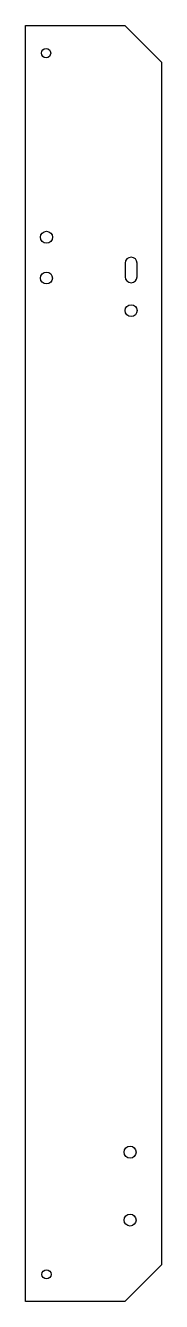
# Model space of a CAD drawing. Header units: millimetres. Extents: x -225 to -175, y -95 to 375.
import ezdxf

# ---------------------------------------------------------------- set-up
doc = ezdxf.new("R2010")
doc.units = ezdxf.units.MM
doc.layers.get('0').update_dxf_attribs({"linetype": 'CONTINUOUS'})

msp = doc.modelspace()

# ---------------------------------------------------------------- linework, layer by layer
msp.add_lwpolyline([(-174.7, -81.5), (-188.2, -95), (-224.7, -95), (-224.7, 375), (-188.2, 375), (-174.7, 361.5)], close=True)
msp.add_lwpolyline([(-183.65, 282.46), (-183.65, 287.46, 1), (-188.05, 287.46), (-188.05, 282.46, 1)], format="xyb", close=True)
for centre, radius in [((-217.15, 364.83), 1.7), ((-216.99, 297.01), 2.2), ((-217, 281.99), 2.2), ((-185.85, 269.97), 2.2), ((-186.24, -40), 2.2), ((-186.24, -65), 2.2), ((-217, -85.01), 1.7)]:
    msp.add_circle(centre, radius)

doc.saveas('drawing.dxf')
